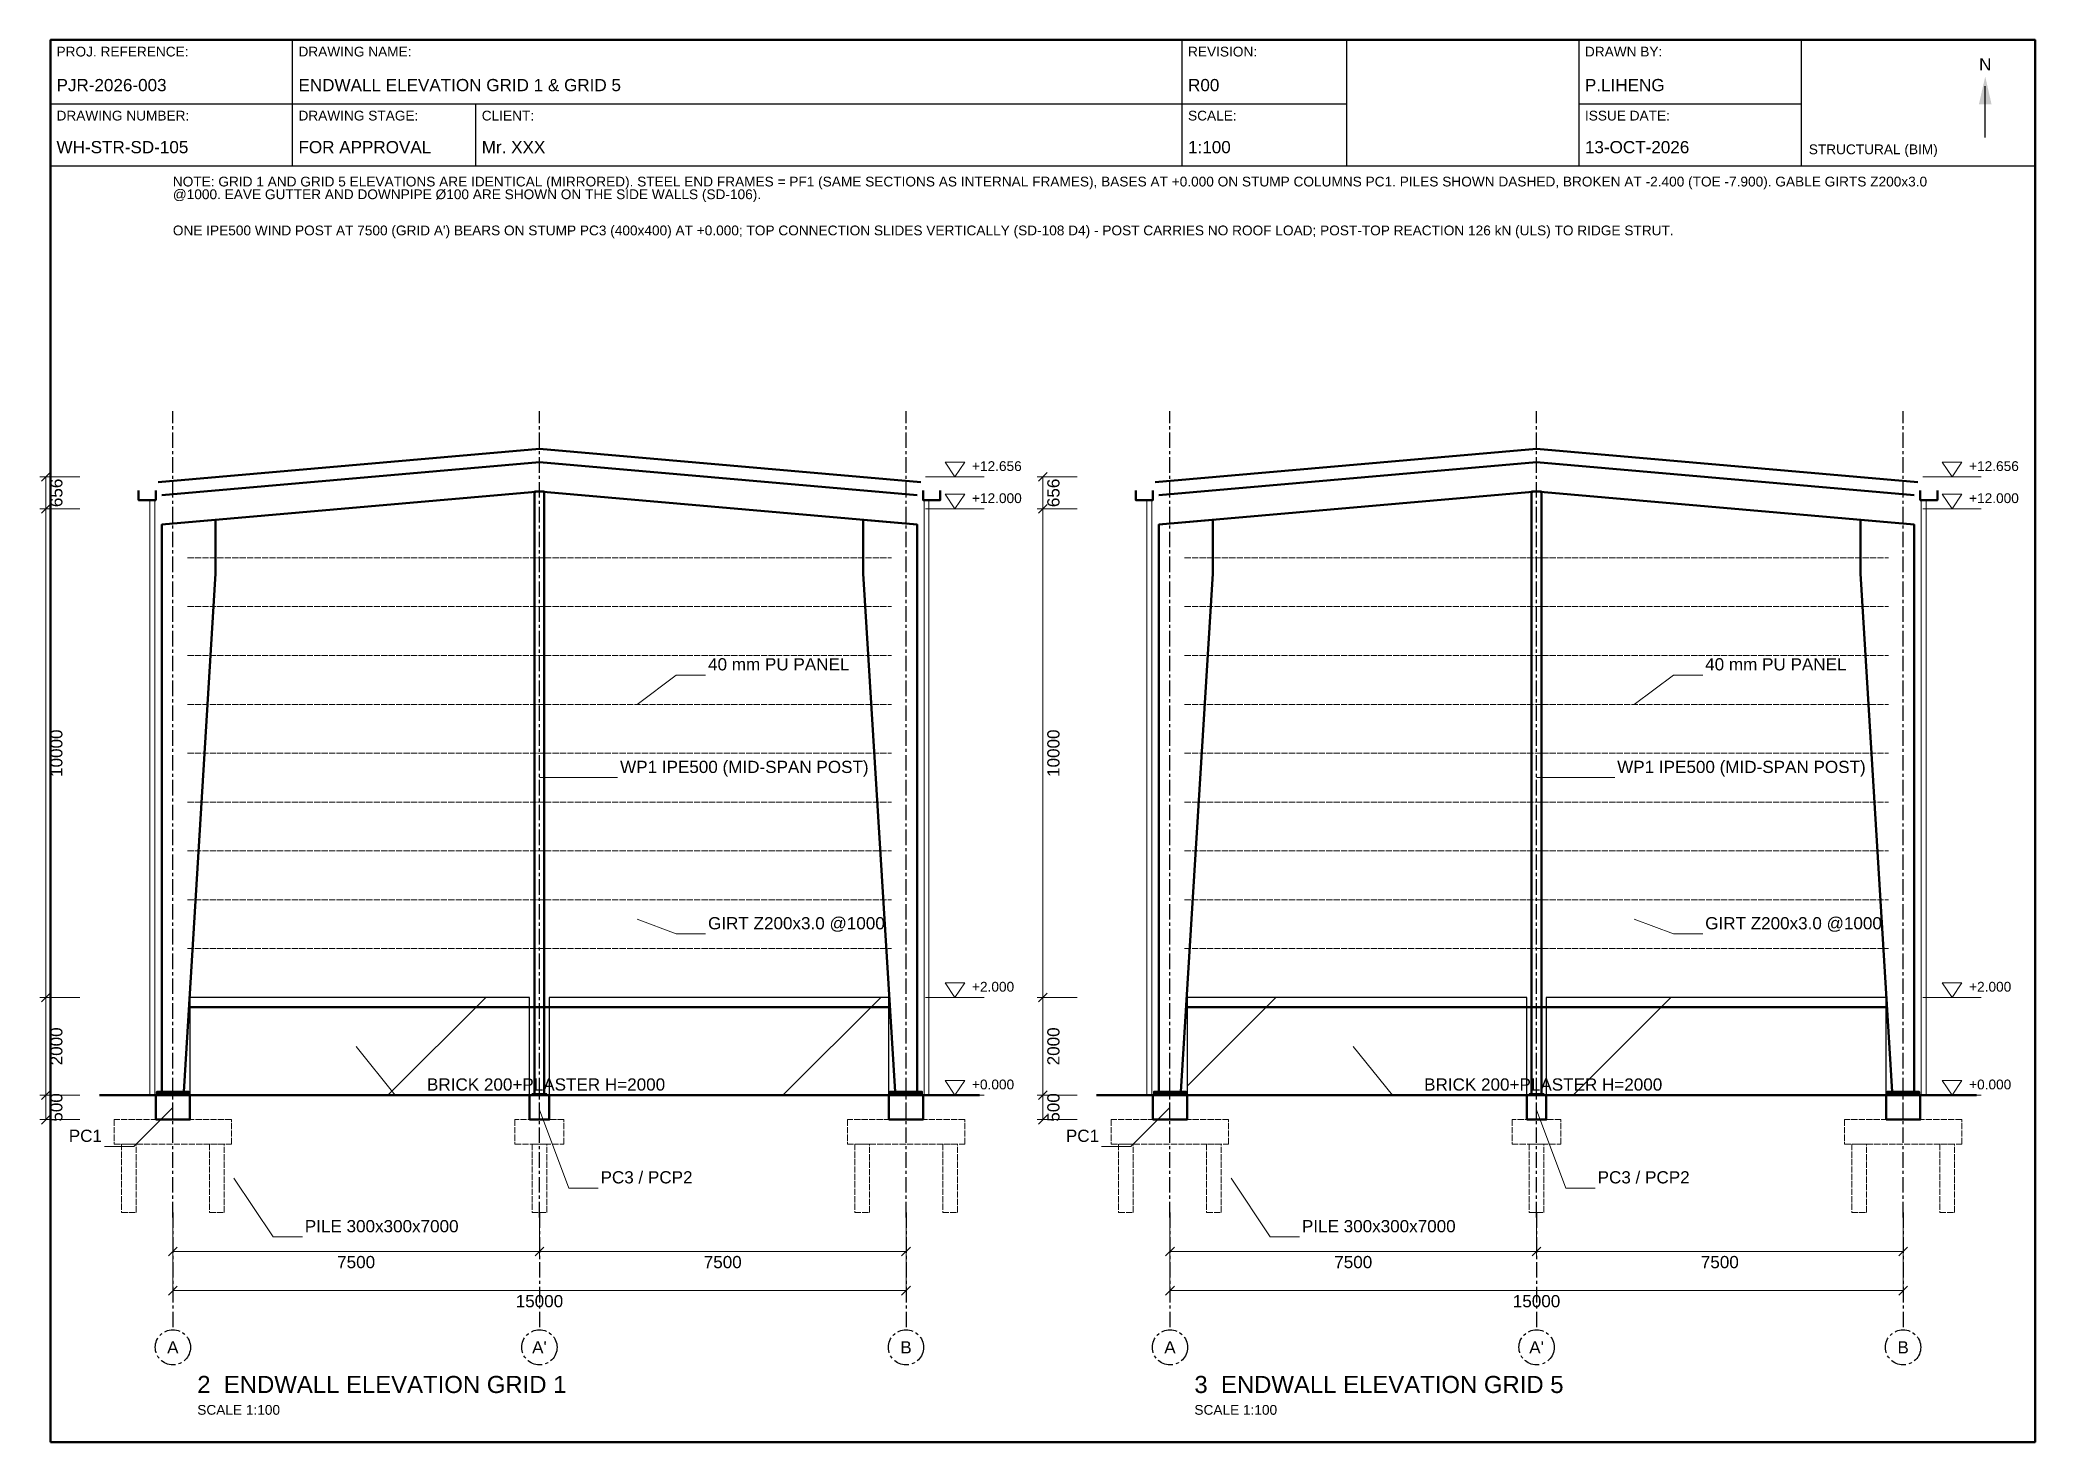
# Model space of a CAD drawing. Header units: millimetres. Extents: x 5 to 413, y 5 to 292.
import ezdxf
from ezdxf.enums import TextEntityAlignment as Align

# ---------------------------------------------------------------- set-up
doc = ezdxf.new("R2010")
doc.units = ezdxf.units.MM
doc.linetypes.add('CENTER', pattern=[5.08, 3.175, -0.635, 0.635, -0.635])
doc.linetypes.add('DASHED', pattern=[1.524, 1.27, -0.254])
for name, color, linetype, lineweight in [('S-ANNO-DIMS', 7, 'Continuous', 18), ('S-ANNO-TEXT', 7, 'Continuous', 18), ('S-CONC-OUTLINE', 7, 'Continuous', 50), ('S-DETAIL-THIN', 8, 'Continuous', 18), ('S-GRID', 1, 'CENTER', 25), ('S-HIDDEN', 8, 'DASHED', 18), ('S-MASONRY', 30, 'Continuous', 25), ('S-STEEL-OUTLINE', 7, 'Continuous', 50), ('S-TBLK-BORDER', 7, 'Continuous', 50), ('S-TBLK-LINE', 7, 'Continuous', 25), ('S-TBLK-TEXT', 7, 'Continuous', 18)]:
    doc.layers.add(name, color=color, linetype=linetype, lineweight=lineweight)
doc.styles.add('TEXT_2.0', font='arial.ttf')
doc.styles.add('TEXT_2.5', font='arial.ttf')
doc.styles.add('TEXT_3.5', font='arial.ttf')

# ---------------------------------------------------------------- blocks, each defined once
blk = doc.blocks.new('STR_TITLEBLOCK_A3')
at = {"layer": 'S-TBLK-BORDER'}
blk.add_lwpolyline([(7, 5), (413, 5), (413, 292), (7, 292)], close=True, dxfattribs=at)
at = {"layer": 'S-TBLK-LINE'}
for p, q in [((56.5, 266.2), (56.5, 292)), ((238.5, 266.2), (238.5, 292)), ((272.2, 266.2), (272.2, 292)), ((319.7, 266.2), (319.7, 292)), ((365.2, 266.2), (365.2, 292)), ((402.8, 272), (402.8, 282.5)), ((7, 278.9), (272.2, 278.9)), ((94, 266.2), (94, 278.9)), ((319.7, 278.9), (365.2, 278.9)), ((7, 266.2), (413, 266.2))]:
    blk.add_line(p, q, dxfattribs=at)
blk.add_solid([(401.5, 278.8), (404.1, 278.8), (402.8, 284.5)], dxfattribs=at)
at = {"layer": 'S-TBLK-TEXT', "color": 8, "style": 'TEXT_2.0'}
for s, p in [('PROJ. REFERENCE:', (8.2, 288.6)), ('DRAWING NAME:', (57.7, 288.6)), ('REVISION:', (239.7, 288.6)), ('DRAWN BY:', (320.9, 288.6)), ('DRAWING NUMBER:', (8.2, 275.5)), ('DRAWING STAGE:', (57.7, 275.5)), ('CLIENT:', (95.2, 275.5)), ('SCALE:', (239.7, 275.5)), ('ISSUE DATE:', (320.9, 275.5))]:
    blk.add_text(s, height=2, dxfattribs=at).set_placement(p)
at = {"layer": 'S-TBLK-TEXT', "style": 'TEXT_2.5'}
blk.add_text('N', height=2.5, dxfattribs=at).set_placement((402.8, 287), align=Align.MIDDLE_CENTER)
at = {"layer": 'S-TBLK-TEXT', "style": 'TEXT_2.0'}
blk.add_text('STRUCTURAL (BIM)', height=2, dxfattribs=at).set_placement((366.7, 268.6))
at = {"layer": 'S-TBLK-TEXT', "style": 'TEXT_2.5'}
for tag, p in [('PROJ_REFERENCE', (8.2, 281.5)), ('DRAWING_NAME', (57.7, 281.5)), ('REVISION', (239.7, 281.5)), ('DRAWN_BY', (320.9, 281.5)), ('DRAWING_NUMBER', (8.2, 268.8)), ('DRAWING_STAGE', (57.7, 268.8)), ('CLIENT', (95.2, 268.8)), ('SCALE', (239.7, 268.8)), ('ISSUE_DATE', (320.9, 268.8))]:
    blk.add_attdef(tag, p, '', height=2.5, dxfattribs=at)

msp = doc.modelspace()

# ---------------------------------------------------------------- hatches: boundary and pattern name
at = {"layer": 'S-MASONRY'}
h = msp.add_hatch(dxfattribs=at)
h.set_pattern_fill('ANSI31', color=256, scale=18)
h.paths.add_polyline_path([(35.5, 76), (105, 76), (105, 96), (35.5, 96)])
h = msp.add_hatch(dxfattribs=at)
h.set_pattern_fill('ANSI31', color=256, scale=18)
h.paths.add_polyline_path([(109, 76), (178.5, 76), (178.5, 96), (109, 96)])
h = msp.add_hatch(dxfattribs=at)
h.set_pattern_fill('ANSI31', color=256, scale=18)
h.paths.add_polyline_path([(239.5, 76), (309, 76), (309, 96), (239.5, 96)])
h = msp.add_hatch(dxfattribs=at)
h.set_pattern_fill('ANSI31', color=256, scale=18)
h.paths.add_polyline_path([(313, 76), (382.5, 76), (382.5, 96), (313, 96)])

# ---------------------------------------------------------------- linework, layer by layer
at = {"layer": 'S-ANNO-DIMS'}
for p, q in [((13, 202.56), (4.8, 202.56)), ((5.1, 201.66), (6.9, 203.46)), ((6, 196), (6, 202.56)), ((186, 202.56), (198, 202.56)), ((217, 202.56), (208.8, 202.56)), ((209.1, 201.66), (210.9, 203.46)), ((210, 196), (210, 202.56)), ((390, 202.56), (402, 202.56)), ((13, 196), (4.8, 196)), ((13, 196), (4.8, 196)), ((5.1, 195.1), (6.9, 196.9)), ((5.1, 195.1), (6.9, 196.9)), ((6, 96), (6, 196)), ((186, 196), (198, 196)), ((217, 196), (208.8, 196)), ((217, 196), (208.8, 196)), ((209.1, 195.1), (210.9, 196.9)), ((209.1, 195.1), (210.9, 196.9)), ((210, 96), (210, 196)), ((390, 196), (402, 196)), ((13, 96), (4.8, 96)), ((13, 96), (4.8, 96)), ((5.1, 95.1), (6.9, 96.9)), ((5.1, 95.1), (6.9, 96.9)), ((6, 76), (6, 96)), ((186, 96), (198, 96)), ((217, 96), (208.8, 96)), ((217, 96), (208.8, 96)), ((209.1, 95.1), (210.9, 96.9)), ((209.1, 95.1), (210.9, 96.9)), ((210, 76), (210, 96)), ((390, 96), (402, 96)), ((13, 76), (4.8, 76)), ((13, 76), (4.8, 76)), ((5.1, 75.1), (6.9, 76.9)), ((5.1, 75.1), (6.9, 76.9)), ((6, 71), (6, 76)), ((186, 76), (198, 76)), ((217, 76), (208.8, 76)), ((217, 76), (208.8, 76)), ((209.1, 75.1), (210.9, 76.9)), ((209.1, 75.1), (210.9, 76.9)), ((210, 71), (210, 76)), ((390, 76), (402, 76)), ((13, 71), (4.8, 71)), ((5.1, 70.1), (6.9, 71.9)), ((217, 71), (208.8, 71)), ((209.1, 70.1), (210.9, 71.9)), ((32, 51), (32, 42.8)), ((32, 51), (32, 34.8)), ((107, 51), (107, 42.8)), ((107, 51), (107, 42.8)), ((182, 51), (182, 42.8)), ((182, 51), (182, 34.8)), ((236, 51), (236, 42.8)), ((236, 51), (236, 34.8)), ((311, 51), (311, 42.8)), ((311, 51), (311, 42.8)), ((386, 51), (386, 42.8)), ((386, 51), (386, 34.8)), ((31.1, 43.1), (32.9, 44.9)), ((32, 44), (107, 44)), ((106.1, 43.1), (107.9, 44.9)), ((106.1, 43.1), (107.9, 44.9)), ((107, 44), (182, 44)), ((181.1, 43.1), (182.9, 44.9)), ((235.1, 43.1), (236.9, 44.9)), ((236, 44), (311, 44)), ((310.1, 43.1), (311.9, 44.9)), ((310.1, 43.1), (311.9, 44.9)), ((311, 44), (386, 44)), ((385.1, 43.1), (386.9, 44.9)), ((31.1, 35.1), (32.9, 36.9)), ((181.1, 35.1), (182.9, 36.9)), ((235.1, 35.1), (236.9, 36.9)), ((385.1, 35.1), (386.9, 36.9)), ((32, 36), (182, 36)), ((236, 36), (386, 36))]:
    msp.add_line(p, q, dxfattribs=at)
for points in [[(192, 202.56), (194, 205.56), (190, 205.56)], [(396, 202.56), (398, 205.56), (394, 205.56)], [(192, 196), (194, 199), (190, 199)], [(396, 196), (398, 199), (394, 199)], [(192, 96), (194, 99), (190, 99)], [(396, 96), (398, 99), (394, 99)], [(192, 76), (194, 79), (190, 79)], [(396, 76), (398, 79), (394, 79)]]:
    msp.add_lwpolyline(points, close=True, dxfattribs=at)
at = {"layer": 'S-ANNO-TEXT'}
for p, q in [((127, 156), (135, 162)), ((135, 162), (141, 162)), ((331, 156), (339, 162)), ((339, 162), (345, 162)), ((107, 141), (117, 141)), ((117, 141), (123, 141)), ((311, 141), (321, 141)), ((321, 141), (327, 141)), ((127, 112), (135, 109)), ((331, 112), (339, 109)), ((135, 109), (141, 109)), ((339, 109), (345, 109)), ((69.5, 86), (77.5, 76)), ((273.5, 86), (281.5, 76)), ((32, 73.5), (24, 65.5)), ((77.5, 76), (83.5, 76)), ((236, 73.5), (228, 65.5)), ((281.5, 76), (287.5, 76)), ((107, 73), (113, 57)), ((311, 73), (317, 57)), ((24, 65.5), (18, 65.5)), ((228, 65.5), (222, 65.5)), ((44.5, 59), (52.5, 47)), ((248.5, 59), (256.5, 47)), ((113, 57), (119, 57)), ((317, 57), (323, 57)), ((52.5, 47), (58.5, 47)), ((256.5, 47), (262.5, 47))]:
    msp.add_line(p, q, dxfattribs=at)
at = {"layer": 'S-CONC-OUTLINE'}
for p, q in [((35.5, 94), (178.5, 94)), ((239.5, 94), (382.5, 94)), ((17, 76), (197, 76)), ((221, 76), (401, 76))]:
    msp.add_line(p, q, dxfattribs=at)
for points in [[(28.5, 71), (35.5, 71), (35.5, 76), (28.5, 76)], [(28.75, 76), (35.25, 76), (35.25, 76.4), (28.75, 76.4)], [(105, 71), (109, 71), (109, 76), (105, 76)], [(178.5, 71), (185.5, 71), (185.5, 76), (178.5, 76)], [(178.75, 76), (185.25, 76), (185.25, 76.4), (178.75, 76.4)], [(232.5, 71), (239.5, 71), (239.5, 76), (232.5, 76)], [(232.75, 76), (239.25, 76), (239.25, 76.4), (232.75, 76.4)], [(309, 71), (313, 71), (313, 76), (309, 76)], [(382.5, 71), (389.5, 71), (389.5, 76), (382.5, 76)], [(382.75, 76), (389.25, 76), (389.25, 76.4), (382.75, 76.4)]]:
    msp.add_lwpolyline(points, close=True, dxfattribs=at)
at = {"layer": 'S-DETAIL-THIN', "linetype": 'DASHED'}
for p, q in [((35, 186), (179, 186)), ((239, 186), (383, 186)), ((35, 176), (179, 176)), ((239, 176), (383, 176)), ((35, 166), (179, 166)), ((239, 166), (383, 166)), ((35, 156), (179, 156)), ((239, 156), (383, 156)), ((35, 146), (179, 146)), ((239, 146), (383, 146)), ((35, 136), (179, 136)), ((239, 136), (383, 136)), ((35, 126), (179, 126)), ((239, 126), (383, 126)), ((35, 116), (179, 116)), ((239, 116), (383, 116)), ((35, 106), (179, 106)), ((239, 106), (383, 106))]:
    msp.add_line(p, q, dxfattribs=at)
at = {"layer": 'S-DETAIL-THIN'}
for points in [[(27.3, 76), (28.3, 76), (28.3, 197.8), (27.3, 197.8)], [(185.7, 76), (186.7, 76), (186.7, 197.8), (185.7, 197.8)], [(231.3, 76), (232.3, 76), (232.3, 197.8), (231.3, 197.8)], [(389.7, 76), (390.7, 76), (390.7, 197.8), (389.7, 197.8)]]:
    msp.add_lwpolyline(points, close=True, dxfattribs=at)
at = {"layer": 'S-GRID', "linetype": 'CENTER'}
for p, q in [((32, 51), (32, 216)), ((107, 51), (107, 216)), ((182, 51), (182, 216)), ((236, 51), (236, 216)), ((311, 51), (311, 216)), ((386, 51), (386, 216)), ((32, 52), (32, 28)), ((107, 52), (107, 28)), ((182, 52), (182, 28)), ((236, 52), (236, 28)), ((311, 52), (311, 28)), ((386, 52), (386, 28))]:
    msp.add_line(p, q, dxfattribs=at)
at = {"layer": 'S-GRID'}
for centre in [(32, 24.4), (107, 24.4), (182, 24.4), (236, 24.4), (311, 24.4), (386, 24.4)]:
    msp.add_circle(centre, 3.6, dxfattribs=at)
at = {"layer": 'S-HIDDEN', "linetype": 'DASHED'}
for points in [[(20, 66), (44, 66), (44, 71), (20, 71)], [(102, 66), (112, 66), (112, 71), (102, 71)], [(170, 66), (194, 66), (194, 71), (170, 71)], [(224, 66), (248, 66), (248, 71), (224, 71)], [(306, 66), (316, 66), (316, 71), (306, 71)], [(374, 66), (398, 66), (398, 71), (374, 71)], [(21.5, 52), (24.5, 52), (24.5, 66), (21.5, 66)], [(39.5, 52), (42.5, 52), (42.5, 66), (39.5, 66)], [(105.5, 52), (108.5, 52), (108.5, 66), (105.5, 66)], [(171.5, 52), (174.5, 52), (174.5, 66), (171.5, 66)], [(189.5, 52), (192.5, 52), (192.5, 66), (189.5, 66)], [(225.5, 52), (228.5, 52), (228.5, 66), (225.5, 66)], [(243.5, 52), (246.5, 52), (246.5, 66), (243.5, 66)], [(309.5, 52), (312.5, 52), (312.5, 66), (309.5, 66)], [(375.5, 52), (378.5, 52), (378.5, 66), (375.5, 66)], [(393.5, 52), (396.5, 52), (396.5, 66), (393.5, 66)]]:
    msp.add_lwpolyline(points, close=True, dxfattribs=at)
at = {"layer": 'S-MASONRY'}
for points in [[(35.5, 76), (105, 76), (105, 96), (35.5, 96)], [(109, 76), (178.5, 76), (178.5, 96), (109, 96)], [(239.5, 76), (309, 76), (309, 96), (239.5, 96)], [(313, 76), (382.5, 76), (382.5, 96), (313, 96)]]:
    msp.add_lwpolyline(points, close=True, dxfattribs=at)
at = {"layer": 'S-STEEL-OUTLINE'}
for points in [[(29, 201.45), (107, 208.28), (185, 201.45)], [(233, 201.45), (311, 208.28), (389, 201.45)], [(29.75, 198.82), (107, 205.58), (184.25, 198.82)], [(233.75, 198.82), (311, 205.58), (388.25, 198.82)], [(25, 199.8), (25, 197.8), (28.5, 197.8), (28.5, 199.8)], [(29.75, 192.79), (107, 199.55), (184.25, 192.79)], [(189, 199.8), (189, 197.8), (185.5, 197.8), (185.5, 199.8)], [(229, 199.8), (229, 197.8), (232.5, 197.8), (232.5, 199.8)], [(233.75, 192.79), (311, 199.55), (388.25, 192.79)], [(393, 199.8), (393, 197.8), (389.5, 197.8), (389.5, 199.8)]]:
    msp.add_lwpolyline(points, dxfattribs=at)
for points in [[(106, 76), (108, 76), (108, 199.55), (106, 199.55)], [(310, 76), (312, 76), (312, 199.55), (310, 199.55)], [(29.75, 76.72), (34.25, 76.72), (40.75, 182.75), (40.75, 193.75), (29.75, 192.79)], [(184.25, 76.72), (179.75, 76.72), (173.25, 182.75), (173.25, 193.75), (184.25, 192.79)], [(233.75, 76.72), (238.25, 76.72), (244.75, 182.75), (244.75, 193.75), (233.75, 192.79)], [(388.25, 76.72), (383.75, 76.72), (377.25, 182.75), (377.25, 193.75), (388.25, 192.79)], [(28.75, 76.4), (35.25, 76.4), (35.25, 76.72), (28.75, 76.72)], [(105.5, 76), (108.5, 76), (108.5, 76.2), (105.5, 76.2)], [(178.75, 76.4), (185.25, 76.4), (185.25, 76.72), (178.75, 76.72)], [(232.75, 76.4), (239.25, 76.4), (239.25, 76.72), (232.75, 76.72)], [(309.5, 76), (312.5, 76), (312.5, 76.2), (309.5, 76.2)], [(382.75, 76.4), (389.25, 76.4), (389.25, 76.72), (382.75, 76.72)]]:
    msp.add_lwpolyline(points, close=True, dxfattribs=at)

# ---------------------------------------------------------------- block references
at = {"layer": 'S-TBLK-LINE'}
msp.add_blockref('STR_TITLEBLOCK_A3', (0, 0), dxfattribs=at).add_auto_attribs({'PROJ_REFERENCE': 'PJR-2026-003', 'DRAWING_NAME': 'ENDWALL ELEVATION GRID 1 & GRID 5', 'REVISION': 'R00', 'DRAWN_BY': 'P.LIHENG', 'DRAWING_NUMBER': 'WH-STR-SD-105', 'DRAWING_STAGE': 'FOR APPROVAL', 'CLIENT': 'Mr. XXX', 'SCALE': '1:100', 'ISSUE_DATE': '13-OCT-2026'})

# ---------------------------------------------------------------- texts
at = {"layer": 'S-ANNO-DIMS', "style": 'TEXT_2.0'}
for s, p in [('+12.656', (195.5, 203.16)), ('+12.656', (399.5, 203.16)), ('+12.000', (195.5, 196.6)), ('+12.000', (399.5, 196.6)), ('+2.000', (195.5, 96.6)), ('+2.000', (399.5, 96.6)), ('+0.000', (195.5, 76.6)), ('+0.000', (399.5, 76.6))]:
    msp.add_text(s, height=2, dxfattribs=at).set_placement(p, align=Align.BOTTOM_LEFT)
at = {"layer": 'S-ANNO-DIMS', "style": 'TEXT_2.5'}
for s, p in [('656', (6.9, 199.28)), ('656', (210.9, 199.28)), ('10000', (6.9, 146)), ('10000', (210.9, 146)), ('2000', (6.9, 86)), ('2000', (210.9, 86)), ('500', (6.9, 73.5)), ('500', (210.9, 73.5))]:
    msp.add_text(s, height=2.5, rotation=90, dxfattribs=at).set_placement(p, align=Align.TOP_CENTER)
for s, p in [('7500', (69.5, 43.1)), ('7500', (144.5, 43.1)), ('7500', (273.5, 43.1)), ('7500', (348.5, 43.1)), ('15000', (107, 35.1)), ('15000', (311, 35.1))]:
    msp.add_text(s, height=2.5, dxfattribs=at).set_placement(p, align=Align.TOP_CENTER)
at = {"layer": 'S-ANNO-TEXT', "style": 'TEXT_2.0'}
for s, p in [('@1000. EAVE GUTTER AND DOWNPIPE Ø100 ARE SHOWN ON THE SIDE WALLS (SD-106).', (32, 261.4)), ('NOTE: GRID 1 AND GRID 5 ELEVATIONS ARE IDENTICAL (MIRRORED). STEEL END FRAMES = PF1 (SAME SECTIONS AS INTERNAL FRAMES), BASES AT +0.000 ON STUMP COLUMNS PC1. PILES SHOWN DASHED, BROKEN AT -2.400 (TOE -7.900). GABLE GIRTS Z200x3.0', (32, 264)), ("ONE IPE500 WIND POST AT 7500 (GRID A') BEARS ON STUMP PC3 (400x400) AT +0.000; TOP CONNECTION SLIDES VERTICALLY (SD-108 D4) - POST CARRIES NO ROOF LOAD; POST-TOP REACTION 126 kN (ULS) TO RIDGE STRUT.", (32, 254))]:
    msp.add_text(s, height=2, dxfattribs=at).set_placement(p, align=Align.TOP_LEFT)
at = {"layer": 'S-ANNO-TEXT'}
for s, height, style, p in [('40 mm PU PANEL', 2.5, 'TEXT_2.5', (141.5, 162.2)), ('40 mm PU PANEL', 2.5, 'TEXT_2.5', (345.5, 162.2)), ('WP1 IPE500 (MID-SPAN POST)', 2.5, 'TEXT_2.5', (123.5, 141.2)), ('WP1 IPE500 (MID-SPAN POST)', 2.5, 'TEXT_2.5', (327.5, 141.2)), ('GIRT Z200x3.0 @1000', 2.5, 'TEXT_2.5', (141.5, 109.2)), ('GIRT Z200x3.0 @1000', 2.5, 'TEXT_2.5', (345.5, 109.2)), ('BRICK 200+PLASTER H=2000', 2.5, 'TEXT_2.5', (84, 76.2)), ('BRICK 200+PLASTER H=2000', 2.5, 'TEXT_2.5', (288, 76.2)), ('PC3 / PCP2', 2.5, 'TEXT_2.5', (119.5, 57.2)), ('PC3 / PCP2', 2.5, 'TEXT_2.5', (323.5, 57.2)), ('PILE 300x300x7000', 2.5, 'TEXT_2.5', (59, 47.2)), ('PILE 300x300x7000', 2.5, 'TEXT_2.5', (263, 47.2)), ('2  ENDWALL ELEVATION GRID 1', 3.5, 'TEXT_3.5', (37, 14)), ('3  ENDWALL ELEVATION GRID 5', 3.5, 'TEXT_3.5', (241, 14))]:
    msp.add_text(s, height=height, dxfattribs=dict(at, style=style)).set_placement(p, align=Align.BOTTOM_LEFT)
at = {"layer": 'S-ANNO-TEXT', "style": 'TEXT_2.5'}
for p in [(17.5, 65.7), (221.5, 65.7)]:
    msp.add_text('PC1', height=2.5, dxfattribs=at).set_placement(p, align=Align.BOTTOM_RIGHT)
at = {"layer": 'S-DETAIL-THIN', "style": 'TEXT_2.0'}
for p in [(37, 10), (241, 10)]:
    msp.add_text('SCALE 1:100', height=2, dxfattribs=at).set_placement(p, align=Align.BOTTOM_LEFT)
at = {"layer": 'S-GRID', "style": 'TEXT_2.5'}
for s, p in [('A', (32, 24.4)), ("A'", (107, 24.4)), ('B', (182, 24.4)), ('A', (236, 24.4)), ("A'", (311, 24.4)), ('B', (386, 24.4))]:
    msp.add_text(s, height=2.5, dxfattribs=at).set_placement(p, align=Align.MIDDLE_CENTER)

doc.saveas('drawing.dxf')
